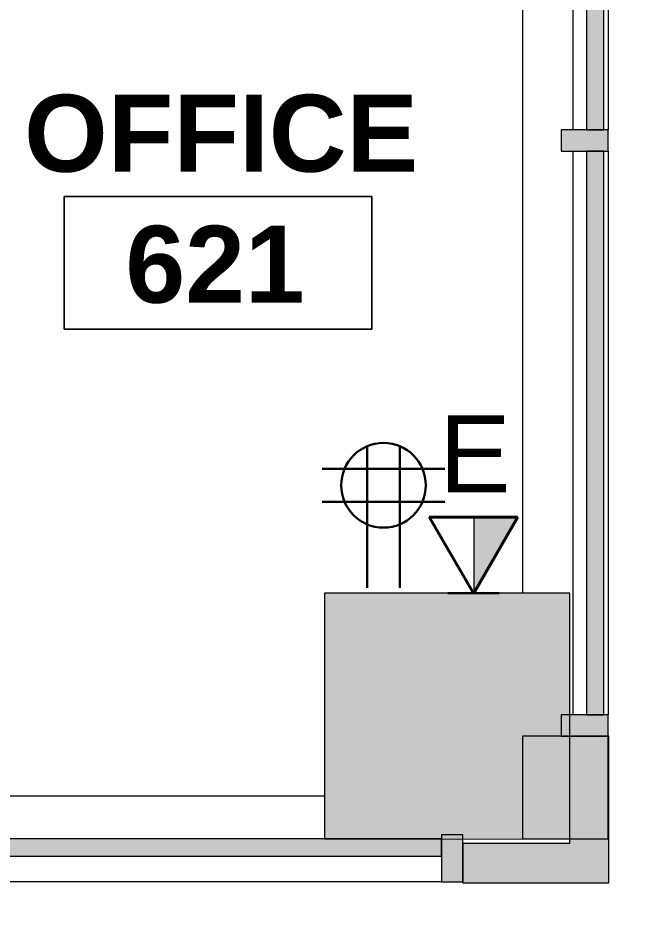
# Model space of a CAD drawing. Header units: inches. Extents: x 385 to 2249, y -1773 to -36.
# Drawn here: x 2120.4 to 2193.4, y -1728.3 to -1623.9 of the extents above; entities that cross this region are included whole.
import ezdxf

# ---------------------------------------------------------------- set-up
doc = ezdxf.new("R2010")
doc.units = ezdxf.units.IN
doc.header["$MEASUREMENT"] = 0
for name, color, linetype, lineweight in [('A-ANNO-NOTE', 131, 'Continuous', 30), ('A-AREA-IDEN', 2, 'Continuous', 9), ('A-COLS', 52, 'Continuous', 13), ('A-GLAZ-CURT', 52, 'Continuous', 13), ('A-GLAZ-CWMG', 51, 'Continuous', 13), ('A-WALL', 113, 'Continuous', 13), ('A-WALL-PATT', 111, 'Continuous', 13)]:
    doc.layers.add(name, color=color, linetype=linetype, lineweight=lineweight)
doc.styles.add('Swis721 Lt BT', font='swissl.ttf', dxfattribs={"height": 9})
doc.styles.add('Swis721 Lt BT_B', font='', dxfattribs={"height": 9})
doc.styles.get('Swis721 Lt BT_B').set_extended_font_data('Swis721 Lt BT', bold=True)

# ---------------------------------------------------------------- blocks, each defined once
blk = doc.blocks.new('System Panel - Glazed 2-5104046-Level 6 POWER _ SIGNAL')
at = {"layer": 'A-GLAZ-CURT', "lineweight": 9}
blk.add_hatch(color=7, dxfattribs=at).paths.add_polyline_path([(-28.63, 0.25), (28.63, 0.25), (28.63, 2.25), (-28.63, 2.25)], flags=0)
at = {"layer": 'A-GLAZ-CURT', "color": 8, "lineweight": 20}
for p, q in [((28.63, 2.25), (-28.63, 2.25)), ((-28.63, 2.25), (-28.63, 0.25)), ((28.63, 0.25), (28.63, 2.25)), ((-28.63, 0.25), (28.63, 0.25))]:
    blk.add_line(p, q, dxfattribs=at)
blk = doc.blocks.new('Rectangular Mullion - 2_5_ x 5_ rectangular-5104493-Level 6 POWER _ SIGNAL')
at = {"layer": 'A-GLAZ-CWMG', "lineweight": 9}
blk.add_hatch(color=7, dxfattribs=at).paths.add_polyline_path([(-2.5, 2.75), (0, 2.75), (0, -2.75), (-2.5, -2.75), (-2.5, -0.25)], flags=0)
at = {"layer": 'A-GLAZ-CWMG', "color": 8, "lineweight": 20}
for p, q in [((-2.5, 2.75), (0, 2.75)), ((-2.5, -2.75), (-2.5, 2.75)), ((0, 2.75), (0, -2.75)), ((0, -2.75), (-2.5, -2.75))]:
    blk.add_line(p, q, dxfattribs=at)
blk = doc.blocks.new('System Panel - Glazed 2-5105010-Level 6 POWER _ SIGNAL')
at = {"layer": 'A-GLAZ-CURT', "lineweight": 9}
blk.add_hatch(color=7, dxfattribs=at).paths.add_polyline_path([(32.96, 2.25), (-32.96, 2.25), (-32.96, 0.25), (32.96, 0.25), (32.96, 2.14)], flags=0)
at = {"layer": 'A-GLAZ-CURT', "color": 8, "lineweight": 20}
for p, q in [((32.96, 2.25), (-32.96, 2.25)), ((-32.96, 2.25), (-32.96, 0.25)), ((32.96, 0.25), (32.96, 2.25)), ((-32.96, 0.25), (32.96, 0.25))]:
    blk.add_line(p, q, dxfattribs=at)
blk = doc.blocks.new('Rectangular Mullion - 2_5_ x 5_ rectangular-5103979-Level 6 POWER _ SIGNAL')
at = {"layer": 'A-GLAZ-CWMG', "lineweight": 9}
blk.add_hatch(color=7, dxfattribs=at).paths.add_polyline_path([(-2.5, 2.75), (-2.5, -2.75), (0, -2.75), (0, 2.75)], flags=0)
at = {"layer": 'A-GLAZ-CWMG', "color": 8, "lineweight": 20}
for p, q in [((0, 2.75), (-2.5, 2.75)), ((-2.5, 2.75), (-2.5, -2.75)), ((0, -2.75), (0, 2.75)), ((-2.5, -2.75), (0, -2.75))]:
    blk.add_line(p, q, dxfattribs=at)
blk = doc.blocks.new('System Panel - Glazed 2-5375402-Level 6 POWER _ SIGNAL')
at = {"layer": 'A-GLAZ-CURT', "lineweight": 9}
blk.add_hatch(color=7, dxfattribs=at).paths.add_polyline_path([(31.4, 0.25), (31.4, 2.25), (-31.4, 2.25), (-31.4, 0.25)], flags=0)
at = {"layer": 'A-GLAZ-CURT', "color": 8, "lineweight": 20}
for p, q in [((31.4, 2.25), (-31.4, 2.25)), ((-31.4, 2.25), (-31.4, 0.25)), ((31.4, 0.25), (31.4, 2.25)), ((-31.4, 0.25), (31.4, 0.25))]:
    blk.add_line(p, q, dxfattribs=at)
blk = doc.blocks.new('Walls 73 - Walls 3-5131590-Level 6 POWER _ SIGNAL')
at = {"layer": 'A-WALL', "lineweight": 9}
blk.add_line((54.48, -1088.07), (54.48, -1190.89), dxfattribs=at)
blk = doc.blocks.new('Walls 76 - Walls 3-5131673-Level 6 POWER _ SIGNAL')
at = {"layer": 'A-WALL', "lineweight": 9}
for p, q in [((53.56, -1784.13), (53.56, -1903.63)), ((59.48, -1849.44), (59.48, -1786.64)), ((59.48, -1917.86), (59.48, -1851.94))]:
    blk.add_line(p, q, dxfattribs=at)
blk = doc.blocks.new('Rectangular Mullion - 2_5_ x 5_ rectangular-5026952-Level 6 POWER _ SIGNAL')
at = {"layer": 'A-GLAZ-CWMG', "lineweight": 9}
blk.add_line((2169.95, -1724.89), (2112.7, -1724.89), dxfattribs=at)
blk = doc.blocks.new('Rectangular Mullion - 2_5_ x 5_ rectangular-5027765-Level 6 POWER _ SIGNAL')
at = {"layer": 'A-GLAZ-CWMG', "lineweight": 9}
blk.add_line((2189.44, -1639.47), (2189.44, -1705.39), dxfattribs=at)
blk = doc.blocks.new('Rectangular Mullion - 2_5_ x 5_ rectangular-5595183-Level 6 POWER _ SIGNAL')
at = {"layer": 'A-GLAZ-CWMG', "lineweight": 9}
blk.add_line((2189.44, -1574.17), (2189.44, -1636.97), dxfattribs=at)
blk = doc.blocks.new('Columns 56 - Columns 4-5528654-Level 6 POWER _ SIGNAL')
at = {"layer": 'A-COLS', "lineweight": 9}
blk.add_hatch(color=7, dxfattribs=at).paths.add_polyline_path([(1405.53, -854.94), (1414.4, -827.61), (1387.09, -818.74), (1378.22, -846.07), (1400.26, -853.23)], flags=0)
at = {"layer": 'A-COLS', "color": 8, "lineweight": 20}
for p, q in [((1387.09, -818.74), (1378.22, -846.07)), ((1414.4, -827.61), (1387.09, -818.74)), ((1405.53, -854.94), (1414.4, -827.61)), ((1378.22, -846.07), (1405.53, -854.94))]:
    blk.add_line(p, q, dxfattribs=at)
blk = doc.blocks.new('Room Tag - Room Name and Number-3379422-Level 6 POWER _ SIGNAL')
at = {"layer": 'A-AREA-IDEN'}
for p, q in [((-0.1881, -0.1636), (-0.1881, -0.0018)), ((-0.1881, -0.0018), (0.1869, -0.0018)), ((0.1869, -0.0018), (-0.1881, -0.0018)), ((-0.1881, -0.0018), (-0.1881, -0.1636)), ((0.1869, -0.0018), (0.1869, -0.1636)), ((0.1869, -0.1636), (0.1869, -0.0018)), ((0.1869, -0.1636), (-0.1881, -0.1636)), ((-0.1881, -0.1636), (0.1869, -0.1636))]:
    blk.add_line(p, q, dxfattribs=at)

msp = doc.modelspace()

# ---------------------------------------------------------------- hatches: boundary and pattern name
at = {"layer": 'A-ANNO-NOTE', "lineweight": 9}
msp.add_hatch(color=256, dxfattribs=at).paths.add_polyline_path([(2173.73, -1691.23), (2178.89, -1682.29), (2173.73, -1682.29)], flags=0)
at = {"layer": 'A-WALL-PATT', "lineweight": 9}
h = msp.add_hatch(color=7, dxfattribs=at)
h.paths.add_polyline_path([(2188.83, -1719.89), (2189.44, -1719.89), (2189.44, -1707.89), (2184.99, -1707.89), (2184.99, -1719.89), (2185.37, -1719.89)], flags=0)
h.paths.add_polyline_path([(2185.37, -1571.67), (2189.44, -1571.67), (2189.44, -1568.45), (2179.44, -1568.45), (2179.45, -1571.67)], flags=0)
h.paths.add_polyline_path([(2185.49, -1441.39), (2189.44, -1441.39), (2189.44, -1437.89), (2179.44, -1437.89), (2179.45, -1441.39), (2185.37, -1441.39)], flags=0)
h.paths.add_polyline_path([(2179.45, -1048.6), (2189.44, -1048.6), (2189.44, -1045.1), (2179.44, -1045.1), (2179.44, -1048.6)], flags=0)
h.paths.add_polyline_path([(2179.45, -928.89), (2189.44, -928.89), (2189.44, -925.39), (2179.44, -925.39), (2179.44, -928.89)], flags=0)
for points in [[(2188.83, -1720.41), (2189.55, -1720.41), (2189.55, -1707.89), (2189.44, -1707.89), (2189.44, -1719.89), (2184.92, -1719.89), (2184.92, -1720.41), (2185.37, -1720.41)], [(2188.83, -1725.03), (2189.55, -1725.03), (2189.55, -1720.41), (2172.45, -1720.41), (2172.45, -1725.03), (2185.37, -1725.03)]]:
    msp.add_hatch(color=7, dxfattribs=at).paths.add_polyline_path(points, flags=0)

# ---------------------------------------------------------------- linework, layer by layer
at = {"layer": 'A-ANNO-NOTE'}
for p, q in [((2161.27, -1690.51), (2161.27, -1673.98)), ((2165.1, -1690.51), (2165.1, -1673.98)), ((2156.01, -1676.63), (2170.36, -1676.63)), ((2156.01, -1680.46), (2170.36, -1680.46)), ((2173.69, -1691.16), (2168.53, -1682.23)), ((2168.53, -1682.23), (2178.85, -1682.23)), ((2173.73, -1691.23), (2168.57, -1682.29)), ((2168.57, -1682.29), (2178.89, -1682.29)), ((2173.69, -1691.16), (2178.85, -1682.23)), ((2173.73, -1691.23), (2178.89, -1682.29)), ((2176.69, -1691.16), (2170.69, -1691.16))]:
    msp.add_line(p, q, dxfattribs=at)
at = {"layer": 'A-ANNO-NOTE', "lineweight": 9}
for p, q in [((2173.73, -1691.23), (2178.89, -1682.29)), ((2178.89, -1682.29), (2173.73, -1682.29)), ((2173.73, -1682.29), (2173.73, -1691.23))]:
    msp.add_line(p, q, dxfattribs=at)
at = {"layer": 'A-ANNO-NOTE'}
msp.add_circle((2163.18, -1678.54), 4.95, dxfattribs=at)
at = {"layer": 'A-WALL', "color": 8, "lineweight": 20}
for p, q in [((2189.55, -1707.89), (2179.44, -1707.89)), ((2179.44, -1707.89), (2179.44, -1719.89)), ((2184.92, -1707.89), (2184.92, -1720.41)), ((2189.44, -1719.89), (2189.44, -1707.89)), ((2189.55, -1725.03), (2189.55, -1707.89)), ((2179.44, -1719.89), (2189.44, -1719.89)), ((2184.92, -1720.41), (2172.45, -1720.41)), ((2172.45, -1720.41), (2172.45, -1725.03)), ((2172.45, -1725.03), (2189.55, -1725.03))]:
    msp.add_line(p, q, dxfattribs=at)

# ---------------------------------------------------------------- block references
at = {"layer": 'A-AREA-IDEN', "xscale": 95.99999999999994, "yscale": 95.99999999999994, "zscale": 95.99999999999994}
msp.add_blockref('Room Tag - Room Name and Number-3379422-Level 6 POWER _ SIGNAL', (2143.88, -1644.59), dxfattribs=at)
at = {"layer": 'A-COLS', "lineweight": 9, "rotation": 18.00000000000044}
msp.add_blockref('Columns 56 - Columns 4-5528654-Level 6 POWER _ SIGNAL', (584.06, -1341.13), dxfattribs=at)
at = {"layer": 'A-GLAZ-CURT', "lineweight": 9, "rotation": 269.9999999999988}
for name, p in [('System Panel - Glazed 2-5375402-Level 6 POWER _ SIGNAL', (2186.69, -1605.57)), ('System Panel - Glazed 2-5105010-Level 6 POWER _ SIGNAL', (2186.69, -1672.43))]:
    msp.add_blockref(name, p, dxfattribs=at)
at = {"layer": 'A-GLAZ-CURT', "lineweight": 9}
msp.add_blockref('System Panel - Glazed 2-5104046-Level 6 POWER _ SIGNAL', (2141.33, -1722.14), dxfattribs=at)
at = {"layer": 'A-GLAZ-CWMG', "lineweight": 9}
for name in ['Rectangular Mullion - 2_5_ x 5_ rectangular-5595183-Level 6 POWER _ SIGNAL', 'Rectangular Mullion - 2_5_ x 5_ rectangular-5027765-Level 6 POWER _ SIGNAL', 'Rectangular Mullion - 2_5_ x 5_ rectangular-5026952-Level 6 POWER _ SIGNAL']:
    msp.add_blockref(name, (0, 0), dxfattribs=at)
at = {"layer": 'A-GLAZ-CWMG', "lineweight": 9, "rotation": 89.9999999999988}
msp.add_blockref('Rectangular Mullion - 2_5_ x 5_ rectangular-5103979-Level 6 POWER _ SIGNAL', (2186.69, -1636.97), dxfattribs=at)
at = {"layer": 'A-GLAZ-CWMG', "lineweight": 9, "extrusion": (0, 0, -1)}
for p, rotation in [((-2186.69, -1707.89), 270.0000000000012), ((-2172.45, -1722.14), 180)]:
    msp.add_blockref('Rectangular Mullion - 2_5_ x 5_ rectangular-5104493-Level 6 POWER _ SIGNAL', p, dxfattribs=dict(at, rotation=rotation))
at = {"layer": 'A-WALL', "lineweight": 9}
msp.add_blockref('Walls 76 - Walls 3-5131673-Level 6 POWER _ SIGNAL', (2125.89, 212.47), dxfattribs=at)
at = {"layer": 'A-WALL', "lineweight": 9, "rotation": 270.0000000000001}
msp.add_blockref('Walls 73 - Walls 3-5131590-Level 6 POWER _ SIGNAL', (3244.34, -1660.41), dxfattribs=at)

# ---------------------------------------------------------------- texts
at = {"layer": 'A-ANNO-NOTE', "lineweight": 9, "insert": (2169.68, -1670.37), "char_height": 9, "width": 9.393, "attachment_point": 1, "style": 'Swis721 Lt BT'}
msp.add_mtext('E', dxfattribs=at)
at = {"layer": 'A-AREA-IDEN', "char_height": 9, "attachment_point": 1, "style": 'Swis721 Lt BT_B'}
for s, insert, width in [('OFFICE', (2121.14, -1632.87), 54.843), ('621', (2132.99, -1648.19), 25.452)]:
    msp.add_mtext(s, dxfattribs=dict(at, insert=insert, width=width))

doc.saveas('drawing.dxf')
